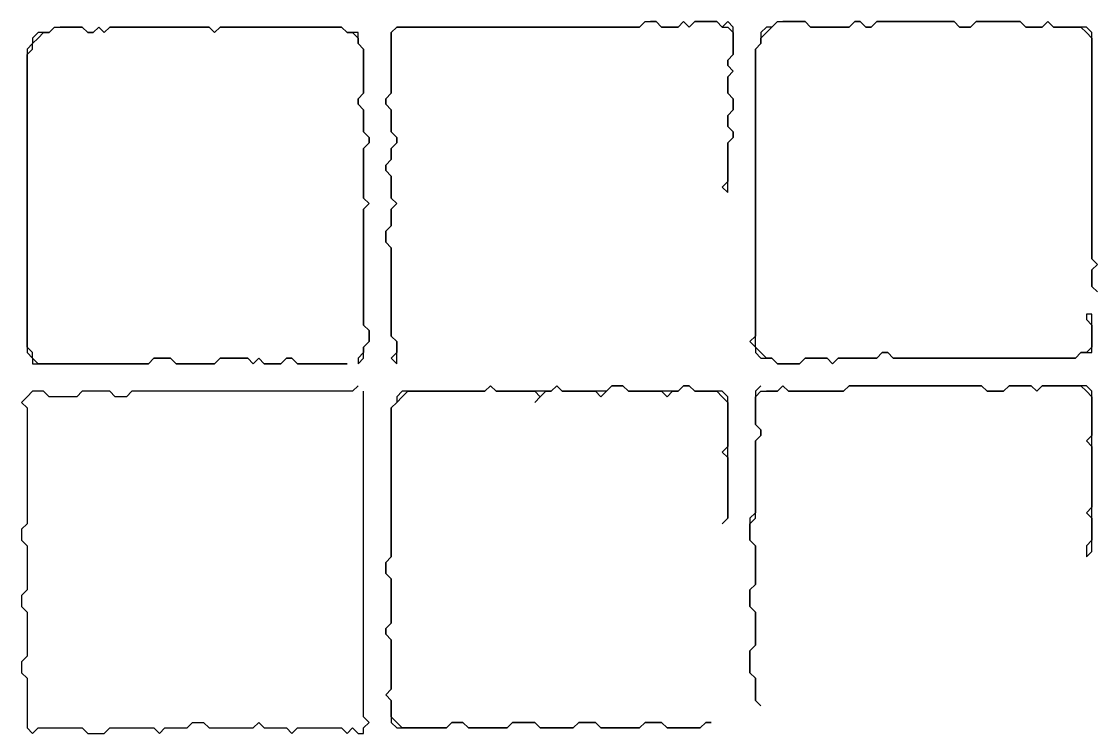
# Model space of a CAD drawing. Header units: metres. Extents: x 0 to 600, y 0 to 400.
# Drawn here: x 258.33 to 287.35, y 132.29 to 151.49 of the extents above; entities that cross this region are included whole.
import ezdxf

# ---------------------------------------------------------------- set-up
doc = ezdxf.new("R2010")
doc.units = ezdxf.units.M

msp = doc.modelspace()

# ---------------------------------------------------------------- linework, layer by layer
for points in [[(275.149, 151.488), (275, 151.339), (274.851, 151.339), (274.702, 151.339), (274.554, 151.339), (274.405, 151.339), (274.256, 151.339), (274.107, 151.339), (273.958, 151.339), (273.81, 151.339), (273.661, 151.339), (273.512, 151.339), (273.363, 151.339), (273.214, 151.339), (273.065, 151.339), (272.917, 151.339), (272.768, 151.339), (272.619, 151.339), (272.47, 151.339), (272.321, 151.339), (272.173, 151.339), (272.024, 151.339), (271.875, 151.339), (271.726, 151.339), (271.577, 151.339), (271.429, 151.339), (271.28, 151.339), (271.131, 151.339), (270.982, 151.339), (270.833, 151.339), (270.685, 151.339), (270.536, 151.339), (270.387, 151.339), (270.238, 151.339), (270.089, 151.339), (269.94, 151.339), (269.792, 151.339), (269.643, 151.339), (269.494, 151.339), (269.345, 151.339), (269.196, 151.339), (269.048, 151.339), (268.899, 151.339), (268.75, 151.339), (268.601, 151.339), (268.452, 151.339), (268.304, 151.19), (268.304, 151.042), (268.304, 150.893), (268.304, 150.744), (268.304, 150.595), (268.304, 150.446), (268.304, 150.298), (268.304, 150.149), (268.304, 150), (268.304, 149.851), (268.304, 149.702), (268.304, 149.554), (268.155, 149.405), (268.155, 149.256), (268.304, 149.107), (268.304, 148.958), (268.304, 148.81), (268.304, 148.661), (268.304, 148.512), (268.452, 148.363), (268.452, 148.214), (268.304, 148.065), (268.304, 147.917), (268.304, 147.768), (268.155, 147.619), (268.155, 147.47), (268.304, 147.321), (268.304, 147.173), (268.304, 147.024), (268.304, 146.875), (268.304, 146.726), (268.452, 146.577), (268.304, 146.429), (268.304, 146.28), (268.304, 146.131), (268.304, 145.982), (268.155, 145.833), (268.155, 145.685), (268.155, 145.536), (268.304, 145.387), (268.304, 145.238), (268.304, 145.089), (268.304, 144.94), (268.304, 144.792), (268.304, 144.643), (268.304, 144.494), (268.304, 144.345), (268.304, 144.196), (268.304, 144.048), (268.304, 143.899), (268.304, 143.75), (268.304, 143.601), (268.304, 143.452), (268.304, 143.304), (268.304, 143.155), (268.304, 143.006), (268.452, 142.857), (268.452, 142.708), (268.452, 142.56), (268.304, 142.411), (268.452, 142.262), (268.452, 142.411), (268.452, 142.56), (268.452, 142.708), (268.452, 142.857), (268.304, 143.006), (268.304, 143.155), (268.304, 143.304), (268.304, 143.452), (268.304, 143.601), (268.304, 143.75), (268.304, 143.899), (268.304, 144.048), (268.304, 144.196), (268.304, 144.345), (268.304, 144.494), (268.304, 144.643), (268.304, 144.792), (268.304, 144.94), (268.304, 145.089), (268.304, 145.238), (268.304, 145.387), (268.155, 145.536), (268.155, 145.685), (268.155, 145.833), (268.304, 145.982), (268.304, 146.131), (268.304, 146.28), (268.304, 146.429), (268.452, 146.577), (268.304, 146.726), (268.304, 146.875), (268.304, 147.024), (268.304, 147.173), (268.304, 147.321), (268.155, 147.47), (268.155, 147.619), (268.304, 147.768), (268.304, 147.917), (268.304, 148.065), (268.452, 148.214), (268.452, 148.363), (268.304, 148.512), (268.304, 148.661), (268.304, 148.81), (268.304, 148.958), (268.304, 149.107), (268.155, 149.256), (268.155, 149.405), (268.304, 149.554), (268.304, 149.702), (268.304, 149.851), (268.304, 150), (268.304, 150.149), (268.304, 150.298), (268.304, 150.446), (268.304, 150.595), (268.304, 150.744), (268.304, 150.893), (268.304, 151.042), (268.304, 151.19), (268.452, 151.339), (268.601, 151.339), (268.75, 151.339), (268.899, 151.339), (269.048, 151.339), (269.196, 151.339), (269.345, 151.339), (269.494, 151.339), (269.643, 151.339), (269.792, 151.339), (269.94, 151.339), (270.089, 151.339), (270.238, 151.339), (270.387, 151.339), (270.536, 151.339), (270.685, 151.339), (270.833, 151.339), (270.982, 151.339), (271.131, 151.339), (271.28, 151.339), (271.429, 151.339), (271.577, 151.339), (271.726, 151.339), (271.875, 151.339), (272.024, 151.339), (272.173, 151.339), (272.321, 151.339), (272.47, 151.339), (272.619, 151.339), (272.768, 151.339), (272.917, 151.339), (273.065, 151.339), (273.214, 151.339), (273.363, 151.339), (273.512, 151.339), (273.661, 151.339), (273.81, 151.339), (273.958, 151.339), (274.107, 151.339), (274.256, 151.339), (274.405, 151.339), (274.554, 151.339), (274.702, 151.339), (274.851, 151.339), (275, 151.339), (275.149, 151.488), (275.298, 151.488), (275.446, 151.488), (275.595, 151.339), (275.744, 151.339), (275.893, 151.339), (276.042, 151.339), (276.19, 151.488), (276.339, 151.339), (276.488, 151.488), (276.637, 151.488), (276.786, 151.488), (276.935, 151.488), (277.083, 151.488), (277.232, 151.339), (277.381, 151.339), (277.53, 151.19), (277.53, 151.042), (277.53, 150.893), (277.53, 150.744), (277.53, 150.595), (277.381, 150.446), (277.381, 150.298), (277.53, 150.149), (277.381, 150), (277.381, 149.851), (277.381, 149.702), (277.381, 149.554), (277.53, 149.405), (277.53, 149.256), (277.53, 149.107), (277.381, 148.958), (277.381, 148.81), (277.381, 148.661), (277.53, 148.512), (277.53, 148.363), (277.381, 148.214), (277.381, 148.065), (277.381, 147.917), (277.381, 147.768), (277.381, 147.619), (277.381, 147.47), (277.381, 147.321), (277.381, 147.173), (277.232, 147.024), (277.381, 146.875), (277.381, 147.024), (277.381, 147.173), (277.381, 147.321), (277.381, 147.47), (277.381, 147.619), (277.381, 147.768), (277.381, 147.917), (277.381, 148.065), (277.381, 148.214), (277.53, 148.363), (277.53, 148.512), (277.381, 148.661), (277.381, 148.81), (277.381, 148.958), (277.53, 149.107), (277.53, 149.256), (277.53, 149.405), (277.381, 149.554), (277.381, 149.702), (277.381, 149.851), (277.381, 150), (277.53, 150.149), (277.381, 150.298), (277.381, 150.446), (277.53, 150.595), (277.53, 150.744), (277.53, 150.893), (277.53, 151.042), (277.53, 151.19), (277.53, 151.339), (277.381, 151.488), (277.232, 151.339), (277.083, 151.488), (276.935, 151.488), (276.786, 151.488), (276.637, 151.488), (276.488, 151.488), (276.339, 151.339), (276.19, 151.488), (276.042, 151.339), (275.893, 151.339), (275.744, 151.339), (275.595, 151.339), (275.446, 151.488), (275.298, 151.488)], [(278.72, 151.488), (278.571, 151.339), (278.423, 151.339), (278.274, 151.19), (278.274, 151.042), (278.274, 150.893), (278.125, 150.744), (278.125, 150.595), (278.125, 150.446), (278.125, 150.298), (278.125, 150.149), (278.125, 150), (278.125, 149.851), (278.125, 149.702), (278.125, 149.554), (278.125, 149.405), (278.125, 149.256), (278.125, 149.107), (278.125, 148.958), (278.125, 148.81), (278.125, 148.661), (278.125, 148.512), (278.125, 148.363), (278.125, 148.214), (278.125, 148.065), (278.125, 147.917), (278.125, 147.768), (278.125, 147.619), (278.125, 147.47), (278.125, 147.321), (278.125, 147.173), (278.125, 147.024), (278.125, 146.875), (278.125, 146.726), (278.125, 146.577), (278.125, 146.429), (278.125, 146.28), (278.125, 146.131), (278.125, 145.982), (278.125, 145.833), (278.125, 145.685), (278.125, 145.536), (278.125, 145.387), (278.125, 145.238), (278.125, 145.089), (278.125, 144.94), (278.125, 144.792), (278.125, 144.643), (278.125, 144.494), (278.125, 144.345), (278.125, 144.196), (278.125, 144.048), (278.125, 143.899), (278.125, 143.75), (278.125, 143.601), (278.125, 143.452), (278.125, 143.304), (278.125, 143.155), (278.125, 143.006), (277.976, 142.857), (278.125, 142.708), (278.125, 142.56), (278.274, 142.411), (278.423, 142.411), (278.571, 142.411), (278.72, 142.262), (278.869, 142.262), (279.018, 142.262), (279.167, 142.262), (279.315, 142.262), (279.464, 142.411), (279.613, 142.411), (279.762, 142.411), (279.911, 142.411), (280.06, 142.411), (280.208, 142.262), (280.357, 142.411), (280.506, 142.411), (280.655, 142.411), (280.804, 142.411), (280.952, 142.411), (281.101, 142.411), (281.25, 142.411), (281.399, 142.411), (281.548, 142.56), (281.696, 142.56), (281.845, 142.411), (281.994, 142.411), (282.143, 142.411), (282.292, 142.411), (282.44, 142.411), (282.589, 142.411), (282.738, 142.411), (282.887, 142.411), (283.036, 142.411), (283.185, 142.411), (283.333, 142.411), (283.482, 142.411), (283.631, 142.411), (283.78, 142.411), (283.929, 142.411), (284.077, 142.411), (284.226, 142.411), (284.375, 142.411), (284.524, 142.411), (284.673, 142.411), (284.821, 142.411), (284.97, 142.411), (285.119, 142.411), (285.268, 142.411), (285.417, 142.411), (285.565, 142.411), (285.714, 142.411), (285.863, 142.411), (286.012, 142.411), (286.161, 142.411), (286.31, 142.411), (286.458, 142.411), (286.607, 142.411), (286.756, 142.411), (286.905, 142.56), (287.054, 142.56), (287.202, 142.56), (287.202, 142.708), (287.202, 142.857), (287.202, 143.006), (287.202, 143.155), (287.202, 143.304), (287.202, 143.452), (287.202, 143.601), (287.054, 143.601), (287.054, 143.452), (287.202, 143.304), (287.202, 143.155), (287.202, 143.006), (287.202, 142.857), (287.202, 142.708), (287.054, 142.56), (286.905, 142.56), (286.756, 142.411), (286.607, 142.411), (286.458, 142.411), (286.31, 142.411), (286.161, 142.411), (286.012, 142.411), (285.863, 142.411), (285.714, 142.411), (285.565, 142.411), (285.417, 142.411), (285.268, 142.411), (285.119, 142.411), (284.97, 142.411), (284.821, 142.411), (284.673, 142.411), (284.524, 142.411), (284.375, 142.411), (284.226, 142.411), (284.077, 142.411), (283.929, 142.411), (283.78, 142.411), (283.631, 142.411), (283.482, 142.411), (283.333, 142.411), (283.185, 142.411), (283.036, 142.411), (282.887, 142.411), (282.738, 142.411), (282.589, 142.411), (282.44, 142.411), (282.292, 142.411), (282.143, 142.411), (281.994, 142.411), (281.845, 142.411), (281.696, 142.56), (281.548, 142.56), (281.399, 142.411), (281.25, 142.411), (281.101, 142.411), (280.952, 142.411), (280.804, 142.411), (280.655, 142.411), (280.506, 142.411), (280.357, 142.411), (280.208, 142.262), (280.06, 142.411), (279.911, 142.411), (279.762, 142.411), (279.613, 142.411), (279.464, 142.411), (279.315, 142.262), (279.167, 142.262), (279.018, 142.262), (278.869, 142.262), (278.72, 142.262), (278.571, 142.411), (278.423, 142.411), (278.274, 142.56), (278.125, 142.708), (278.125, 142.857), (278.125, 143.006), (278.125, 143.155), (278.125, 143.304), (278.125, 143.452), (278.125, 143.601), (278.125, 143.75), (278.125, 143.899), (278.125, 144.048), (278.125, 144.196), (278.125, 144.345), (278.125, 144.494), (278.125, 144.643), (278.125, 144.792), (278.125, 144.94), (278.125, 145.089), (278.125, 145.238), (278.125, 145.387), (278.125, 145.536), (278.125, 145.685), (278.125, 145.833), (278.125, 145.982), (278.125, 146.131), (278.125, 146.28), (278.125, 146.429), (278.125, 146.577), (278.125, 146.726), (278.125, 146.875), (278.125, 147.024), (278.125, 147.173), (278.125, 147.321), (278.125, 147.47), (278.125, 147.619), (278.125, 147.768), (278.125, 147.917), (278.125, 148.065), (278.125, 148.214), (278.125, 148.363), (278.125, 148.512), (278.125, 148.661), (278.125, 148.81), (278.125, 148.958), (278.125, 149.107), (278.125, 149.256), (278.125, 149.405), (278.125, 149.554), (278.125, 149.702), (278.125, 149.851), (278.125, 150), (278.125, 150.149), (278.125, 150.298), (278.125, 150.446), (278.125, 150.595), (278.125, 150.744), (278.274, 150.893), (278.274, 151.042), (278.423, 151.19), (278.571, 151.339), (278.72, 151.488), (278.869, 151.488), (279.018, 151.488), (279.167, 151.488), (279.315, 151.488), (279.464, 151.488), (279.613, 151.339), (279.762, 151.339), (279.911, 151.339), (280.06, 151.339), (280.208, 151.339), (280.357, 151.339), (280.506, 151.339), (280.655, 151.339), (280.804, 151.488), (280.952, 151.488), (281.101, 151.339), (281.25, 151.339), (281.399, 151.488), (281.548, 151.488), (281.696, 151.488), (281.845, 151.488), (281.994, 151.488), (282.143, 151.488), (282.292, 151.488), (282.44, 151.488), (282.589, 151.488), (282.738, 151.488), (282.887, 151.488), (283.036, 151.488), (283.185, 151.488), (283.333, 151.488), (283.482, 151.488), (283.631, 151.339), (283.78, 151.339), (283.929, 151.339), (284.077, 151.488), (284.226, 151.488), (284.375, 151.488), (284.524, 151.488), (284.673, 151.488), (284.821, 151.488), (284.97, 151.488), (285.119, 151.488), (285.268, 151.488), (285.417, 151.339), (285.565, 151.339), (285.714, 151.339), (285.863, 151.339), (286.012, 151.488), (286.161, 151.339), (286.31, 151.339), (286.458, 151.339), (286.607, 151.339), (286.756, 151.339), (286.905, 151.339), (287.054, 151.19), (287.202, 151.042), (287.202, 150.893), (287.202, 150.744), (287.202, 150.595), (287.202, 150.446), (287.202, 150.298), (287.202, 150.149), (287.202, 150), (287.202, 149.851), (287.202, 149.702), (287.202, 149.554), (287.202, 149.405), (287.202, 149.256), (287.202, 149.107), (287.202, 148.958), (287.202, 148.81), (287.202, 148.661), (287.202, 148.512), (287.202, 148.363), (287.202, 148.214), (287.202, 148.065), (287.202, 147.917), (287.202, 147.768), (287.202, 147.619), (287.202, 147.47), (287.202, 147.321), (287.202, 147.173), (287.202, 147.024), (287.202, 146.875), (287.202, 146.726), (287.202, 146.577), (287.202, 146.429), (287.202, 146.28), (287.202, 146.131), (287.202, 145.982), (287.202, 145.833), (287.202, 145.685), (287.202, 145.536), (287.202, 145.387), (287.202, 145.238), (287.202, 145.089), (287.351, 144.94), (287.202, 144.792), (287.202, 144.643), (287.202, 144.494), (287.202, 144.345), (287.351, 144.196), (287.202, 144.345), (287.202, 144.494), (287.202, 144.643), (287.202, 144.792), (287.351, 144.94), (287.202, 145.089), (287.202, 145.238), (287.202, 145.387), (287.202, 145.536), (287.202, 145.685), (287.202, 145.833), (287.202, 145.982), (287.202, 146.131), (287.202, 146.28), (287.202, 146.429), (287.202, 146.577), (287.202, 146.726), (287.202, 146.875), (287.202, 147.024), (287.202, 147.173), (287.202, 147.321), (287.202, 147.47), (287.202, 147.619), (287.202, 147.768), (287.202, 147.917), (287.202, 148.065), (287.202, 148.214), (287.202, 148.363), (287.202, 148.512), (287.202, 148.661), (287.202, 148.81), (287.202, 148.958), (287.202, 149.107), (287.202, 149.256), (287.202, 149.405), (287.202, 149.554), (287.202, 149.702), (287.202, 149.851), (287.202, 150), (287.202, 150.149), (287.202, 150.298), (287.202, 150.446), (287.202, 150.595), (287.202, 150.744), (287.202, 150.893), (287.202, 151.042), (287.202, 151.19), (287.054, 151.339), (286.905, 151.339), (286.756, 151.339), (286.607, 151.339), (286.458, 151.339), (286.31, 151.339), (286.161, 151.339), (286.012, 151.488), (285.863, 151.339), (285.714, 151.339), (285.565, 151.339), (285.417, 151.339), (285.268, 151.488), (285.119, 151.488), (284.97, 151.488), (284.821, 151.488), (284.673, 151.488), (284.524, 151.488), (284.375, 151.488), (284.226, 151.488), (284.077, 151.488), (283.929, 151.339), (283.78, 151.339), (283.631, 151.339), (283.482, 151.488), (283.333, 151.488), (283.185, 151.488), (283.036, 151.488), (282.887, 151.488), (282.738, 151.488), (282.589, 151.488), (282.44, 151.488), (282.292, 151.488), (282.143, 151.488), (281.994, 151.488), (281.845, 151.488), (281.696, 151.488), (281.548, 151.488), (281.399, 151.488), (281.25, 151.339), (281.101, 151.339), (280.952, 151.488), (280.804, 151.488), (280.655, 151.339), (280.506, 151.339), (280.357, 151.339), (280.208, 151.339), (280.06, 151.339), (279.911, 151.339), (279.762, 151.339), (279.613, 151.339), (279.464, 151.488), (279.315, 151.488), (279.167, 151.488), (279.018, 151.488), (278.869, 151.488)], [(259.226, 151.339), (259.077, 151.19), (258.929, 151.19), (258.78, 151.19), (258.631, 151.042), (258.631, 150.893), (258.482, 150.744), (258.482, 150.595), (258.482, 150.446), (258.482, 150.298), (258.482, 150.149), (258.482, 150), (258.482, 149.851), (258.482, 149.702), (258.482, 149.554), (258.482, 149.405), (258.482, 149.256), (258.482, 149.107), (258.482, 148.958), (258.482, 148.81), (258.482, 148.661), (258.482, 148.512), (258.482, 148.363), (258.482, 148.214), (258.482, 148.065), (258.482, 147.917), (258.482, 147.768), (258.482, 147.619), (258.482, 147.47), (258.482, 147.321), (258.482, 147.173), (258.482, 147.024), (258.482, 146.875), (258.482, 146.726), (258.482, 146.577), (258.482, 146.429), (258.482, 146.28), (258.482, 146.131), (258.482, 145.982), (258.482, 145.833), (258.482, 145.685), (258.482, 145.536), (258.482, 145.387), (258.482, 145.238), (258.482, 145.089), (258.482, 144.94), (258.482, 144.792), (258.482, 144.643), (258.482, 144.494), (258.482, 144.345), (258.482, 144.196), (258.482, 144.048), (258.482, 143.899), (258.482, 143.75), (258.482, 143.601), (258.482, 143.452), (258.482, 143.304), (258.482, 143.155), (258.482, 143.006), (258.482, 142.857), (258.482, 142.708), (258.482, 142.56), (258.631, 142.411), (258.631, 142.262), (258.78, 142.262), (258.929, 142.262), (259.077, 142.262), (259.226, 142.262), (259.375, 142.262), (259.524, 142.262), (259.673, 142.262), (259.821, 142.262), (259.97, 142.262), (260.119, 142.262), (260.268, 142.262), (260.417, 142.262), (260.565, 142.262), (260.714, 142.262), (260.863, 142.262), (261.012, 142.262), (261.161, 142.262), (261.31, 142.262), (261.458, 142.262), (261.607, 142.262), (261.756, 142.262), (261.905, 142.411), (262.054, 142.411), (262.202, 142.411), (262.351, 142.411), (262.5, 142.262), (262.649, 142.262), (262.798, 142.262), (262.946, 142.262), (263.095, 142.262), (263.244, 142.262), (263.393, 142.262), (263.542, 142.262), (263.69, 142.411), (263.839, 142.411), (263.988, 142.411), (264.137, 142.411), (264.286, 142.411), (264.435, 142.411), (264.583, 142.262), (264.732, 142.411), (264.881, 142.262), (265.03, 142.262), (265.179, 142.262), (265.327, 142.262), (265.476, 142.411), (265.625, 142.411), (265.774, 142.262), (265.923, 142.262), (266.071, 142.262), (266.22, 142.262), (266.369, 142.262), (266.518, 142.262), (266.667, 142.262), (266.815, 142.262), (266.964, 142.262), (267.113, 142.262), (266.964, 142.262), (266.815, 142.262), (266.667, 142.262), (266.518, 142.262), (266.369, 142.262), (266.22, 142.262), (266.071, 142.262), (265.923, 142.262), (265.774, 142.262), (265.625, 142.411), (265.476, 142.411), (265.327, 142.262), (265.179, 142.262), (265.03, 142.262), (264.881, 142.262), (264.732, 142.411), (264.583, 142.262), (264.435, 142.411), (264.286, 142.411), (264.137, 142.411), (263.988, 142.411), (263.839, 142.411), (263.69, 142.411), (263.542, 142.262), (263.393, 142.262), (263.244, 142.262), (263.095, 142.262), (262.946, 142.262), (262.798, 142.262), (262.649, 142.262), (262.5, 142.262), (262.351, 142.411), (262.202, 142.411), (262.054, 142.411), (261.905, 142.411), (261.756, 142.262), (261.607, 142.262), (261.458, 142.262), (261.31, 142.262), (261.161, 142.262), (261.012, 142.262), (260.863, 142.262), (260.714, 142.262), (260.565, 142.262), (260.417, 142.262), (260.268, 142.262), (260.119, 142.262), (259.97, 142.262), (259.821, 142.262), (259.673, 142.262), (259.524, 142.262), (259.375, 142.262), (259.226, 142.262), (259.077, 142.262), (258.929, 142.262), (258.78, 142.262), (258.631, 142.411), (258.631, 142.56), (258.482, 142.708), (258.482, 142.857), (258.482, 143.006), (258.482, 143.155), (258.482, 143.304), (258.482, 143.452), (258.482, 143.601), (258.482, 143.75), (258.482, 143.899), (258.482, 144.048), (258.482, 144.196), (258.482, 144.345), (258.482, 144.494), (258.482, 144.643), (258.482, 144.792), (258.482, 144.94), (258.482, 145.089), (258.482, 145.238), (258.482, 145.387), (258.482, 145.536), (258.482, 145.685), (258.482, 145.833), (258.482, 145.982), (258.482, 146.131), (258.482, 146.28), (258.482, 146.429), (258.482, 146.577), (258.482, 146.726), (258.482, 146.875), (258.482, 147.024), (258.482, 147.173), (258.482, 147.321), (258.482, 147.47), (258.482, 147.619), (258.482, 147.768), (258.482, 147.917), (258.482, 148.065), (258.482, 148.214), (258.482, 148.363), (258.482, 148.512), (258.482, 148.661), (258.482, 148.81), (258.482, 148.958), (258.482, 149.107), (258.482, 149.256), (258.482, 149.405), (258.482, 149.554), (258.482, 149.702), (258.482, 149.851), (258.482, 150), (258.482, 150.149), (258.482, 150.298), (258.482, 150.446), (258.482, 150.595), (258.631, 150.744), (258.631, 150.893), (258.78, 151.042), (258.929, 151.19), (259.077, 151.19), (259.226, 151.339), (259.375, 151.339), (259.524, 151.339), (259.673, 151.339), (259.821, 151.339), (259.97, 151.339), (260.119, 151.19), (260.268, 151.19), (260.417, 151.339), (260.565, 151.19), (260.714, 151.339), (260.863, 151.339), (261.012, 151.339), (261.161, 151.339), (261.31, 151.339), (261.458, 151.339), (261.607, 151.339), (261.756, 151.339), (261.905, 151.339), (262.054, 151.339), (262.202, 151.339), (262.351, 151.339), (262.5, 151.339), (262.649, 151.339), (262.798, 151.339), (262.946, 151.339), (263.095, 151.339), (263.244, 151.339), (263.393, 151.339), (263.542, 151.19), (263.69, 151.339), (263.839, 151.339), (263.988, 151.339), (264.137, 151.339), (264.286, 151.339), (264.435, 151.339), (264.583, 151.339), (264.732, 151.339), (264.881, 151.339), (265.03, 151.339), (265.179, 151.339), (265.327, 151.339), (265.476, 151.339), (265.625, 151.339), (265.774, 151.339), (265.923, 151.339), (266.071, 151.339), (266.22, 151.339), (266.369, 151.339), (266.518, 151.339), (266.667, 151.339), (266.815, 151.339), (266.964, 151.339), (267.113, 151.19), (267.262, 151.19), (267.411, 151.042), (267.411, 150.893), (267.56, 150.744), (267.56, 150.595), (267.56, 150.446), (267.56, 150.298), (267.56, 150.149), (267.56, 150), (267.56, 149.851), (267.56, 149.702), (267.56, 149.554), (267.411, 149.405), (267.411, 149.256), (267.56, 149.107), (267.56, 148.958), (267.56, 148.81), (267.56, 148.661), (267.56, 148.512), (267.708, 148.363), (267.708, 148.214), (267.56, 148.065), (267.56, 147.917), (267.56, 147.768), (267.56, 147.619), (267.56, 147.47), (267.56, 147.321), (267.56, 147.173), (267.56, 147.024), (267.56, 146.875), (267.56, 146.726), (267.708, 146.577), (267.56, 146.429), (267.56, 146.28), (267.56, 146.131), (267.56, 145.982), (267.56, 145.833), (267.56, 145.685), (267.56, 145.536), (267.56, 145.387), (267.56, 145.238), (267.56, 145.089), (267.56, 144.94), (267.56, 144.792), (267.56, 144.643), (267.56, 144.494), (267.56, 144.345), (267.56, 144.196), (267.56, 144.048), (267.56, 143.899), (267.56, 143.75), (267.56, 143.601), (267.56, 143.452), (267.56, 143.304), (267.708, 143.155), (267.708, 143.006), (267.708, 142.857), (267.56, 142.708), (267.56, 142.56), (267.411, 142.411), (267.411, 142.262), (267.56, 142.411), (267.56, 142.56), (267.56, 142.708), (267.708, 142.857), (267.708, 143.006), (267.708, 143.155), (267.56, 143.304), (267.56, 143.452), (267.56, 143.601), (267.56, 143.75), (267.56, 143.899), (267.56, 144.048), (267.56, 144.196), (267.56, 144.345), (267.56, 144.494), (267.56, 144.643), (267.56, 144.792), (267.56, 144.94), (267.56, 145.089), (267.56, 145.238), (267.56, 145.387), (267.56, 145.536), (267.56, 145.685), (267.56, 145.833), (267.56, 145.982), (267.56, 146.131), (267.56, 146.28), (267.56, 146.429), (267.708, 146.577), (267.56, 146.726), (267.56, 146.875), (267.56, 147.024), (267.56, 147.173), (267.56, 147.321), (267.56, 147.47), (267.56, 147.619), (267.56, 147.768), (267.56, 147.917), (267.56, 148.065), (267.708, 148.214), (267.708, 148.363), (267.56, 148.512), (267.56, 148.661), (267.56, 148.81), (267.56, 148.958), (267.56, 149.107), (267.411, 149.256), (267.411, 149.405), (267.56, 149.554), (267.56, 149.702), (267.56, 149.851), (267.56, 150), (267.56, 150.149), (267.56, 150.298), (267.56, 150.446), (267.56, 150.595), (267.56, 150.744), (267.411, 150.893), (267.411, 151.042), (267.411, 151.19), (267.262, 151.19), (267.113, 151.19), (266.964, 151.339), (266.815, 151.339), (266.667, 151.339), (266.518, 151.339), (266.369, 151.339), (266.22, 151.339), (266.071, 151.339), (265.923, 151.339), (265.774, 151.339), (265.625, 151.339), (265.476, 151.339), (265.327, 151.339), (265.179, 151.339), (265.03, 151.339), (264.881, 151.339), (264.732, 151.339), (264.583, 151.339), (264.435, 151.339), (264.286, 151.339), (264.137, 151.339), (263.988, 151.339), (263.839, 151.339), (263.69, 151.339), (263.542, 151.19), (263.393, 151.339), (263.244, 151.339), (263.095, 151.339), (262.946, 151.339), (262.798, 151.339), (262.649, 151.339), (262.5, 151.339), (262.351, 151.339), (262.202, 151.339), (262.054, 151.339), (261.905, 151.339), (261.756, 151.339), (261.607, 151.339), (261.458, 151.339), (261.31, 151.339), (261.161, 151.339), (261.012, 151.339), (260.863, 151.339), (260.714, 151.339), (260.565, 151.19), (260.417, 151.339), (260.268, 151.19), (260.119, 151.19), (259.97, 151.339), (259.821, 151.339), (259.673, 151.339), (259.524, 151.339), (259.375, 151.339)], [(267.411, 141.667), (267.262, 141.518), (267.113, 141.518), (266.964, 141.518), (266.815, 141.518), (266.667, 141.518), (266.518, 141.518), (266.369, 141.518), (266.22, 141.518), (266.071, 141.518), (265.923, 141.518), (265.774, 141.518), (265.625, 141.518), (265.476, 141.518), (265.327, 141.518), (265.179, 141.518), (265.03, 141.518), (264.881, 141.518), (264.732, 141.518), (264.583, 141.518), (264.435, 141.518), (264.286, 141.518), (264.137, 141.518), (263.988, 141.518), (263.839, 141.518), (263.69, 141.518), (263.542, 141.518), (263.393, 141.518), (263.244, 141.518), (263.095, 141.518), (262.946, 141.518), (262.798, 141.518), (262.649, 141.518), (262.5, 141.518), (262.351, 141.518), (262.202, 141.518), (262.054, 141.518), (261.905, 141.518), (261.756, 141.518), (261.607, 141.518), (261.458, 141.518), (261.31, 141.518), (261.161, 141.369), (261.012, 141.369), (260.863, 141.369), (260.714, 141.518), (260.565, 141.518), (260.417, 141.518), (260.268, 141.518), (260.119, 141.518), (259.97, 141.518), (259.821, 141.369), (259.673, 141.369), (259.524, 141.369), (259.375, 141.369), (259.226, 141.369), (259.077, 141.369), (258.929, 141.518), (258.78, 141.518), (258.631, 141.518), (258.482, 141.369), (258.333, 141.22), (258.482, 141.071), (258.482, 140.923), (258.482, 140.774), (258.482, 140.625), (258.482, 140.476), (258.482, 140.327), (258.482, 140.179), (258.482, 140.03), (258.482, 139.881), (258.482, 139.732), (258.482, 139.583), (258.482, 139.435), (258.482, 139.286), (258.482, 139.137), (258.482, 138.988), (258.482, 138.839), (258.482, 138.69), (258.482, 138.542), (258.482, 138.393), (258.482, 138.244), (258.482, 138.095), (258.482, 137.946), (258.333, 137.798), (258.333, 137.649), (258.333, 137.5), (258.482, 137.351), (258.482, 137.202), (258.482, 137.054), (258.482, 136.905), (258.482, 136.756), (258.482, 136.607), (258.482, 136.458), (258.482, 136.31), (258.482, 136.161), (258.333, 136.012), (258.333, 135.863), (258.333, 135.714), (258.482, 135.565), (258.482, 135.417), (258.482, 135.268), (258.482, 135.119), (258.482, 134.97), (258.482, 134.821), (258.482, 134.673), (258.482, 134.524), (258.482, 134.375), (258.333, 134.226), (258.333, 134.077), (258.333, 133.929), (258.482, 133.78), (258.482, 133.631), (258.482, 133.482), (258.482, 133.333), (258.482, 133.185), (258.482, 133.036), (258.482, 132.887), (258.482, 132.738), (258.482, 132.589), (258.482, 132.44), (258.631, 132.292), (258.78, 132.44), (258.929, 132.44), (259.077, 132.44), (259.226, 132.44), (259.375, 132.44), (259.524, 132.44), (259.673, 132.44), (259.821, 132.44), (259.97, 132.44), (260.119, 132.292), (260.268, 132.292), (260.417, 132.292), (260.565, 132.292), (260.714, 132.44), (260.863, 132.44), (261.012, 132.44), (261.161, 132.44), (261.31, 132.44), (261.458, 132.44), (261.607, 132.44), (261.756, 132.44), (261.905, 132.44), (262.054, 132.292), (262.202, 132.44), (262.351, 132.44), (262.5, 132.44), (262.649, 132.44), (262.798, 132.44), (262.946, 132.589), (263.095, 132.589), (263.244, 132.589), (263.393, 132.44), (263.542, 132.44), (263.69, 132.44), (263.839, 132.44), (263.988, 132.44), (264.137, 132.44), (264.286, 132.44), (264.435, 132.44), (264.583, 132.44), (264.732, 132.589), (264.881, 132.44), (265.03, 132.44), (265.179, 132.44), (265.327, 132.44), (265.476, 132.44), (265.625, 132.292), (265.774, 132.44), (265.923, 132.44), (266.071, 132.44), (266.22, 132.44), (266.369, 132.44), (266.518, 132.44), (266.667, 132.44), (266.815, 132.44), (266.964, 132.44), (267.113, 132.292), (267.262, 132.44), (267.411, 132.292), (267.56, 132.292), (267.56, 132.44), (267.708, 132.589), (267.56, 132.738), (267.56, 132.887), (267.56, 133.036), (267.56, 133.185), (267.56, 133.333), (267.56, 133.482), (267.56, 133.631), (267.56, 133.78), (267.56, 133.929), (267.56, 134.077), (267.56, 134.226), (267.56, 134.375), (267.56, 134.524), (267.56, 134.673), (267.56, 134.821), (267.56, 134.97), (267.56, 135.119), (267.56, 135.268), (267.56, 135.417), (267.56, 135.565), (267.56, 135.714), (267.56, 135.863), (267.56, 136.012), (267.56, 136.161), (267.56, 136.31), (267.56, 136.458), (267.56, 136.607), (267.56, 136.756), (267.56, 136.905), (267.56, 137.054), (267.56, 137.202), (267.56, 137.351), (267.56, 137.5), (267.56, 137.649), (267.56, 137.798), (267.56, 137.946), (267.56, 138.095), (267.56, 138.244), (267.56, 138.393), (267.56, 138.542), (267.56, 138.69), (267.56, 138.839), (267.56, 138.988), (267.56, 139.137), (267.56, 139.286), (267.56, 139.435), (267.56, 139.583), (267.56, 139.732), (267.56, 139.881), (267.56, 140.03), (267.56, 140.179), (267.56, 140.327), (267.56, 140.476), (267.56, 140.625), (267.56, 140.774), (267.56, 140.923), (267.56, 141.071), (267.56, 141.22), (267.56, 141.369), (267.56, 141.518)], [(270.982, 141.667), (270.833, 141.518), (270.685, 141.518), (270.536, 141.518), (270.387, 141.518), (270.238, 141.518), (270.089, 141.518), (269.94, 141.518), (269.792, 141.518), (269.643, 141.518), (269.494, 141.518), (269.345, 141.518), (269.196, 141.518), (269.048, 141.518), (268.899, 141.518), (268.75, 141.518), (268.601, 141.518), (268.452, 141.369), (268.452, 141.22), (268.304, 141.071), (268.304, 140.923), (268.304, 140.774), (268.304, 140.625), (268.304, 140.476), (268.304, 140.327), (268.304, 140.179), (268.304, 140.03), (268.304, 139.881), (268.304, 139.732), (268.304, 139.583), (268.304, 139.435), (268.304, 139.286), (268.304, 139.137), (268.304, 138.988), (268.304, 138.839), (268.304, 138.69), (268.304, 138.542), (268.304, 138.393), (268.304, 138.244), (268.304, 138.095), (268.304, 137.946), (268.304, 137.798), (268.304, 137.649), (268.304, 137.5), (268.304, 137.351), (268.304, 137.202), (268.304, 137.054), (268.155, 136.905), (268.155, 136.756), (268.155, 136.607), (268.304, 136.458), (268.304, 136.31), (268.304, 136.161), (268.304, 136.012), (268.304, 135.863), (268.304, 135.714), (268.304, 135.565), (268.304, 135.417), (268.304, 135.268), (268.155, 135.119), (268.155, 134.97), (268.304, 134.821), (268.304, 134.673), (268.304, 134.524), (268.304, 134.375), (268.304, 134.226), (268.304, 134.077), (268.304, 133.929), (268.304, 133.78), (268.304, 133.631), (268.304, 133.482), (268.155, 133.333), (268.304, 133.185), (268.304, 133.036), (268.304, 132.887), (268.304, 132.738), (268.304, 132.589), (268.452, 132.44), (268.601, 132.44), (268.75, 132.44), (268.899, 132.44), (269.048, 132.44), (269.196, 132.44), (269.345, 132.44), (269.494, 132.44), (269.643, 132.44), (269.792, 132.44), (269.94, 132.589), (270.089, 132.589), (270.238, 132.589), (270.387, 132.44), (270.536, 132.44), (270.685, 132.44), (270.833, 132.44), (270.982, 132.44), (271.131, 132.44), (271.28, 132.44), (271.429, 132.44), (271.577, 132.589), (271.726, 132.589), (271.875, 132.589), (272.024, 132.589), (272.173, 132.589), (272.321, 132.44), (272.47, 132.44), (272.619, 132.44), (272.768, 132.44), (272.917, 132.44), (273.065, 132.44), (273.214, 132.44), (273.363, 132.589), (273.512, 132.589), (273.661, 132.589), (273.81, 132.589), (273.958, 132.44), (274.107, 132.44), (274.256, 132.44), (274.405, 132.44), (274.554, 132.44), (274.702, 132.44), (274.851, 132.44), (275, 132.44), (275.149, 132.589), (275.298, 132.589), (275.446, 132.589), (275.595, 132.589), (275.744, 132.44), (275.893, 132.44), (276.042, 132.44), (276.19, 132.44), (276.339, 132.44), (276.488, 132.44), (276.637, 132.44), (276.786, 132.589), (276.935, 132.589), (276.786, 132.589), (276.637, 132.44), (276.488, 132.44), (276.339, 132.44), (276.19, 132.44), (276.042, 132.44), (275.893, 132.44), (275.744, 132.44), (275.595, 132.589), (275.446, 132.589), (275.298, 132.589), (275.149, 132.589), (275, 132.44), (274.851, 132.44), (274.702, 132.44), (274.554, 132.44), (274.405, 132.44), (274.256, 132.44), (274.107, 132.44), (273.958, 132.44), (273.81, 132.589), (273.661, 132.589), (273.512, 132.589), (273.363, 132.589), (273.214, 132.44), (273.065, 132.44), (272.917, 132.44), (272.768, 132.44), (272.619, 132.44), (272.47, 132.44), (272.321, 132.44), (272.173, 132.589), (272.024, 132.589), (271.875, 132.589), (271.726, 132.589), (271.577, 132.589), (271.429, 132.44), (271.28, 132.44), (271.131, 132.44), (270.982, 132.44), (270.833, 132.44), (270.685, 132.44), (270.536, 132.44), (270.387, 132.44), (270.238, 132.589), (270.089, 132.589), (269.94, 132.589), (269.792, 132.44), (269.643, 132.44), (269.494, 132.44), (269.345, 132.44), (269.196, 132.44), (269.048, 132.44), (268.899, 132.44), (268.75, 132.44), (268.601, 132.44), (268.452, 132.589), (268.304, 132.738), (268.304, 132.887), (268.304, 133.036), (268.304, 133.185), (268.155, 133.333), (268.304, 133.482), (268.304, 133.631), (268.304, 133.78), (268.304, 133.929), (268.304, 134.077), (268.304, 134.226), (268.304, 134.375), (268.304, 134.524), (268.304, 134.673), (268.304, 134.821), (268.155, 134.97), (268.155, 135.119), (268.304, 135.268), (268.304, 135.417), (268.304, 135.565), (268.304, 135.714), (268.304, 135.863), (268.304, 136.012), (268.304, 136.161), (268.304, 136.31), (268.304, 136.458), (268.155, 136.607), (268.155, 136.756), (268.155, 136.905), (268.304, 137.054), (268.304, 137.202), (268.304, 137.351), (268.304, 137.5), (268.304, 137.649), (268.304, 137.798), (268.304, 137.946), (268.304, 138.095), (268.304, 138.244), (268.304, 138.393), (268.304, 138.542), (268.304, 138.69), (268.304, 138.839), (268.304, 138.988), (268.304, 139.137), (268.304, 139.286), (268.304, 139.435), (268.304, 139.583), (268.304, 139.732), (268.304, 139.881), (268.304, 140.03), (268.304, 140.179), (268.304, 140.327), (268.304, 140.476), (268.304, 140.625), (268.304, 140.774), (268.304, 140.923), (268.304, 141.071), (268.452, 141.22), (268.601, 141.369), (268.75, 141.518), (268.899, 141.518), (269.048, 141.518), (269.196, 141.518), (269.345, 141.518), (269.494, 141.518), (269.643, 141.518), (269.792, 141.518), (269.94, 141.518), (270.089, 141.518), (270.238, 141.518), (270.387, 141.518), (270.536, 141.518), (270.685, 141.518), (270.833, 141.518), (270.982, 141.667), (271.131, 141.518), (271.28, 141.518), (271.429, 141.518), (271.577, 141.518), (271.726, 141.518), (271.875, 141.518), (272.024, 141.518), (272.173, 141.518), (272.321, 141.369), (272.173, 141.22), (272.321, 141.369), (272.47, 141.518), (272.619, 141.518), (272.768, 141.667), (272.917, 141.518), (273.065, 141.518), (273.214, 141.518), (273.363, 141.518), (273.512, 141.518), (273.661, 141.518), (273.81, 141.518), (273.958, 141.369), (274.107, 141.518), (274.256, 141.667), (274.405, 141.667), (274.554, 141.667), (274.702, 141.518), (274.851, 141.518), (275, 141.518), (275.149, 141.518), (275.298, 141.518), (275.446, 141.518), (275.595, 141.518), (275.744, 141.369), (275.893, 141.518), (276.042, 141.518), (276.19, 141.667), (276.339, 141.667), (276.488, 141.518), (276.637, 141.518), (276.786, 141.518), (276.935, 141.518), (277.083, 141.518), (277.232, 141.369), (277.381, 141.22), (277.381, 141.071), (277.381, 140.923), (277.381, 140.774), (277.381, 140.625), (277.381, 140.476), (277.381, 140.327), (277.381, 140.179), (277.381, 140.03), (277.232, 139.881), (277.381, 139.732), (277.381, 139.583), (277.381, 139.435), (277.381, 139.286), (277.381, 139.137), (277.381, 138.988), (277.381, 138.839), (277.381, 138.69), (277.381, 138.542), (277.381, 138.393), (277.381, 138.244), (277.381, 138.095), (277.232, 137.946), (277.381, 138.095), (277.381, 138.244), (277.381, 138.393), (277.381, 138.542), (277.381, 138.69), (277.381, 138.839), (277.381, 138.988), (277.381, 139.137), (277.381, 139.286), (277.381, 139.435), (277.381, 139.583), (277.381, 139.732), (277.381, 139.881), (277.381, 140.03), (277.381, 140.179), (277.381, 140.327), (277.381, 140.476), (277.381, 140.625), (277.381, 140.774), (277.381, 140.923), (277.381, 141.071), (277.381, 141.22), (277.381, 141.369), (277.232, 141.518), (277.083, 141.518), (276.935, 141.518), (276.786, 141.518), (276.637, 141.518), (276.488, 141.518), (276.339, 141.667), (276.19, 141.667), (276.042, 141.518), (275.893, 141.518), (275.744, 141.518), (275.595, 141.518), (275.446, 141.518), (275.298, 141.518), (275.149, 141.518), (275, 141.518), (274.851, 141.518), (274.702, 141.518), (274.554, 141.667), (274.405, 141.667), (274.256, 141.667), (274.107, 141.518), (273.958, 141.518), (273.81, 141.518), (273.661, 141.518), (273.512, 141.518), (273.363, 141.518), (273.214, 141.518), (273.065, 141.518), (272.917, 141.518), (272.768, 141.667), (272.619, 141.518), (272.47, 141.518), (272.321, 141.518), (272.173, 141.518), (272.024, 141.518), (271.875, 141.518), (271.726, 141.518), (271.577, 141.518), (271.429, 141.518), (271.28, 141.518), (271.131, 141.518)], [(278.274, 141.667), (278.125, 141.518), (278.125, 141.369), (278.125, 141.22), (278.125, 141.071), (278.125, 140.923), (278.125, 140.774), (278.125, 140.625), (278.274, 140.476), (278.274, 140.327), (278.125, 140.179), (278.125, 140.03), (278.125, 139.881), (278.125, 139.732), (278.125, 139.583), (278.125, 139.435), (278.125, 139.286), (278.125, 139.137), (278.125, 138.988), (278.125, 138.839), (278.125, 138.69), (278.125, 138.542), (278.125, 138.393), (278.125, 138.244), (277.976, 138.095), (277.976, 137.946), (277.976, 137.798), (277.976, 137.649), (277.976, 137.5), (278.125, 137.351), (278.125, 137.202), (278.125, 137.054), (278.125, 136.905), (278.125, 136.756), (278.125, 136.607), (278.125, 136.458), (278.125, 136.31), (277.976, 136.161), (277.976, 136.012), (277.976, 135.863), (277.976, 135.714), (278.125, 135.565), (278.125, 135.417), (278.125, 135.268), (278.125, 135.119), (278.125, 134.97), (278.125, 134.821), (278.125, 134.673), (277.976, 134.524), (277.976, 134.375), (277.976, 134.226), (277.976, 134.077), (277.976, 133.929), (278.125, 133.78), (278.125, 133.631), (278.125, 133.482), (278.125, 133.333), (278.125, 133.185), (278.274, 133.036), (278.125, 133.185), (278.125, 133.333), (278.125, 133.482), (278.125, 133.631), (278.125, 133.78), (277.976, 133.929), (277.976, 134.077), (277.976, 134.226), (277.976, 134.375), (277.976, 134.524), (278.125, 134.673), (278.125, 134.821), (278.125, 134.97), (278.125, 135.119), (278.125, 135.268), (278.125, 135.417), (278.125, 135.565), (277.976, 135.714), (277.976, 135.863), (277.976, 136.012), (277.976, 136.161), (278.125, 136.31), (278.125, 136.458), (278.125, 136.607), (278.125, 136.756), (278.125, 136.905), (278.125, 137.054), (278.125, 137.202), (278.125, 137.351), (277.976, 137.5), (277.976, 137.649), (277.976, 137.798), (277.976, 137.946), (278.125, 138.095), (278.125, 138.244), (278.125, 138.393), (278.125, 138.542), (278.125, 138.69), (278.125, 138.839), (278.125, 138.988), (278.125, 139.137), (278.125, 139.286), (278.125, 139.435), (278.125, 139.583), (278.125, 139.732), (278.125, 139.881), (278.125, 140.03), (278.125, 140.179), (278.274, 140.327), (278.274, 140.476), (278.125, 140.625), (278.125, 140.774), (278.125, 140.923), (278.125, 141.071), (278.125, 141.22), (278.125, 141.369), (278.274, 141.518), (278.423, 141.518), (278.571, 141.518), (278.72, 141.518), (278.869, 141.667), (279.018, 141.518), (279.167, 141.518), (279.315, 141.518), (279.464, 141.518), (279.613, 141.518), (279.762, 141.518), (279.911, 141.518), (280.06, 141.518), (280.208, 141.518), (280.357, 141.518), (280.506, 141.518), (280.655, 141.667), (280.804, 141.667), (280.952, 141.667), (281.101, 141.667), (281.25, 141.667), (281.399, 141.667), (281.548, 141.667), (281.696, 141.667), (281.845, 141.667), (281.994, 141.667), (282.143, 141.667), (282.292, 141.667), (282.44, 141.667), (282.589, 141.667), (282.738, 141.667), (282.887, 141.667), (283.036, 141.667), (283.185, 141.667), (283.333, 141.667), (283.482, 141.667), (283.631, 141.667), (283.78, 141.667), (283.929, 141.667), (284.077, 141.667), (284.226, 141.667), (284.375, 141.518), (284.524, 141.518), (284.673, 141.518), (284.821, 141.518), (284.97, 141.667), (285.119, 141.667), (285.268, 141.667), (285.417, 141.667), (285.565, 141.667), (285.714, 141.518), (285.863, 141.667), (286.012, 141.667), (286.161, 141.667), (286.31, 141.667), (286.458, 141.667), (286.607, 141.667), (286.756, 141.667), (286.905, 141.667), (287.054, 141.518), (287.202, 141.369), (287.202, 141.22), (287.202, 141.071), (287.202, 140.923), (287.202, 140.774), (287.202, 140.625), (287.202, 140.476), (287.202, 140.327), (287.054, 140.179), (287.202, 140.03), (287.202, 139.881), (287.202, 139.732), (287.202, 139.583), (287.202, 139.435), (287.202, 139.286), (287.202, 139.137), (287.202, 138.988), (287.202, 138.839), (287.202, 138.69), (287.202, 138.542), (287.202, 138.393), (287.054, 138.244), (287.202, 138.095), (287.202, 137.946), (287.202, 137.798), (287.202, 137.649), (287.202, 137.5), (287.054, 137.351), (287.054, 137.202), (287.054, 137.054), (287.202, 137.202), (287.202, 137.351), (287.202, 137.5), (287.202, 137.649), (287.202, 137.798), (287.202, 137.946), (287.202, 138.095), (287.202, 138.244), (287.202, 138.393), (287.202, 138.542), (287.202, 138.69), (287.202, 138.839), (287.202, 138.988), (287.202, 139.137), (287.202, 139.286), (287.202, 139.435), (287.202, 139.583), (287.202, 139.732), (287.202, 139.881), (287.202, 140.03), (287.202, 140.179), (287.202, 140.327), (287.202, 140.476), (287.202, 140.625), (287.202, 140.774), (287.202, 140.923), (287.202, 141.071), (287.202, 141.22), (287.202, 141.369), (287.202, 141.518), (287.054, 141.667), (286.905, 141.667), (286.756, 141.667), (286.607, 141.667), (286.458, 141.667), (286.31, 141.667), (286.161, 141.667), (286.012, 141.667), (285.863, 141.667), (285.714, 141.518), (285.565, 141.667), (285.417, 141.667), (285.268, 141.667), (285.119, 141.667), (284.97, 141.667), (284.821, 141.518), (284.673, 141.518), (284.524, 141.518), (284.375, 141.518), (284.226, 141.667), (284.077, 141.667), (283.929, 141.667), (283.78, 141.667), (283.631, 141.667), (283.482, 141.667), (283.333, 141.667), (283.185, 141.667), (283.036, 141.667), (282.887, 141.667), (282.738, 141.667), (282.589, 141.667), (282.44, 141.667), (282.292, 141.667), (282.143, 141.667), (281.994, 141.667), (281.845, 141.667), (281.696, 141.667), (281.548, 141.667), (281.399, 141.667), (281.25, 141.667), (281.101, 141.667), (280.952, 141.667), (280.804, 141.667), (280.655, 141.667), (280.506, 141.518), (280.357, 141.518), (280.208, 141.518), (280.06, 141.518), (279.911, 141.518), (279.762, 141.518), (279.613, 141.518), (279.464, 141.518), (279.315, 141.518), (279.167, 141.518), (279.018, 141.518), (278.869, 141.667), (278.72, 141.518), (278.571, 141.518), (278.423, 141.518)]]:
    msp.add_lwpolyline(points)

doc.saveas('drawing.dxf')
